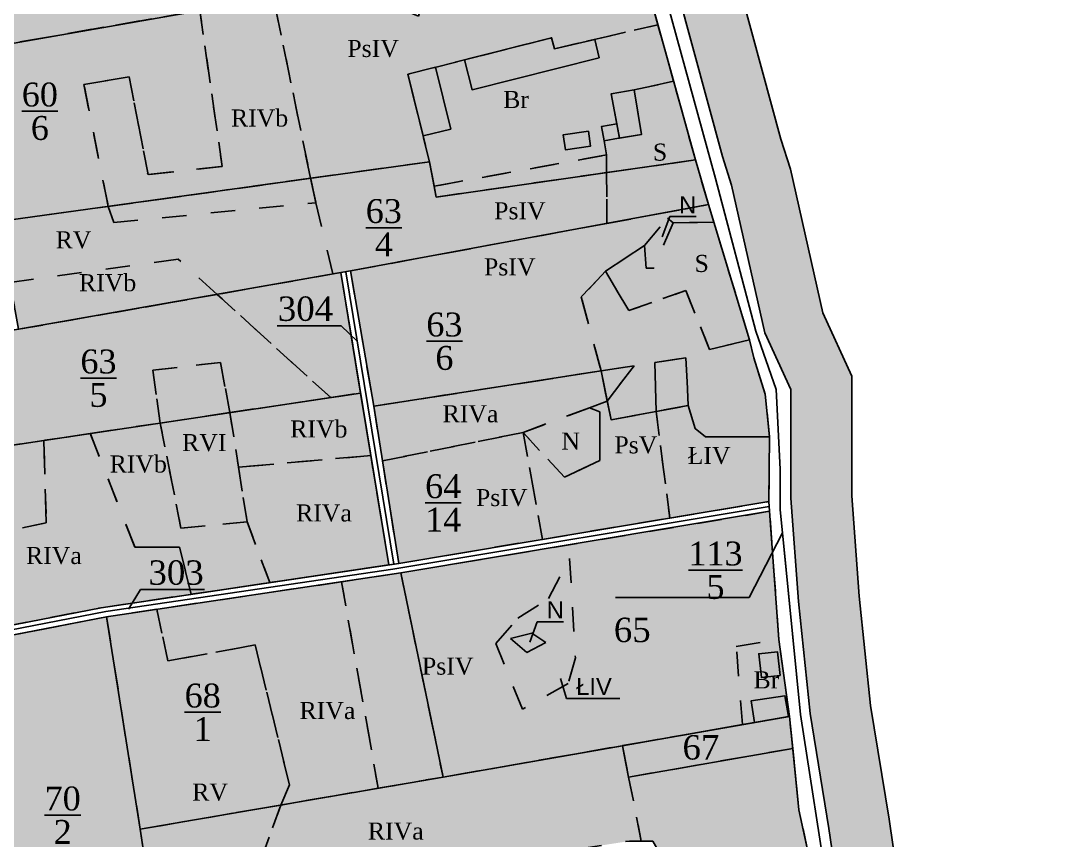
# Model space of a CAD drawing. Header units: millimetres. Extents: x 1380 to 5204, y 977 to 2350.
# Drawn here: x 2666.4 to 3086.9, y 1638.4 to 1974.9 of the extents above; entities that cross this region are included whole.
import ezdxf
from ezdxf import colors
from ezdxf.entities.mleader import LeaderData, LeaderLine
from ezdxf.math import Vec2, Vec3

# ---------------------------------------------------------------- set-up
doc = ezdxf.new("R2010")
doc.units = ezdxf.units.MM
doc.linetypes.add('UZYTEK', pattern=[20, 10, -10])
for name, color, linetype in [('Budynki', 7, 'Continuous'), ('DROGI ODSZKODOWANIA', 7, 'Continuous'), ('dzialki', 18, 'Continuous'), ('Numeracja', 7, 'Continuous'), ('Obreb', 2, 'Continuous'), ('Odszkodowanie', 7, 'Continuous'), ('Pokolorwane użytki', 7, 'Continuous'), ('Uzytki', 250, 'UZYTEK')]:
    doc.layers.add(name, color=color, linetype=linetype)
doc.layers.add('Num użytków', color=7, linetype='Continuous', true_color=0x000000)
doc.styles.add('Całkowite', font='times.ttf', dxfattribs={"height": 10})
doc.styles.get("Standard").update_dxf_attribs({"font": 'arial.ttf'})
doc.styles.add('Uzytki', font='times.ttf', dxfattribs={"height": 7})
doc.styles.add('Ułamki', font='times.ttf', dxfattribs={"height": 14})

# ---------------------------------------------------------------- blocks, each defined once
blk = doc.blocks.new('_None')

msp = doc.modelspace()

# ---------------------------------------------------------------- hatches: boundary and pattern name
at = {"layer": 'Obreb', "ltscale": 0.1, "true_color": 0xf4ee51}
h = msp.add_hatch(color=41, dxfattribs=at)
h.dxf.hatch_style = 1
h.paths.add_polyline_path([(1739.27, 2064.25), (1569.18, 2044.6), (1564.53, 2044.15), (1500.42, 2035.92), (1473.15, 2032.87), (1468.93, 1980), (1462.92, 1894.61), (1456.31, 1773.44), (1452.55, 1718.71), (1450.66, 1680.7), (1442.54, 1619.86), (1424.58, 1499.01), (1404.87, 1303.08), (1390.68, 1109.1), (1379.54, 977.39), (1416.06, 982.26), (1503.01, 993.87), (1504.63, 994.09), (1506.25, 994.3), (1621.93, 1009.75), (1623.42, 1009.95), (1726.06, 1023.65), (1744.84, 1026.16), (1749.27, 1026.75), (2001.11, 1060.37), (2068.99, 1069.43), (2152.68, 1080.6), (2558.18, 1139.98), (2925.58, 1191.89), (2950.42, 1195.27), (3034.81, 1077.94), (3080.44, 1228.22), (3101.82, 1235.05), (3049.2, 1373.09), (3047.94, 1379.97), (3036.54, 1465.16), (3034.11, 1481.41), (3037.35, 1523.54), (3064.08, 1535.14), (3042.44, 1582.63), (3034.82, 1599.34), (3026.23, 1623.42), (3022.72, 1647.12), (3015.17, 1693.82), (3010.46, 1738.63), (3007.5, 1779.8), (3007.5, 1828.93), (2995.54, 1854.86), (2982.24, 1913.84), (2978.33, 1926.18), (2939.25, 2070.19), (2911.03, 2085.83), (2875.11, 2109.04), (2851.35, 2127.45), (2832.79, 2142.28), (2800.7, 2188.75), (2762.52, 2156.94), (2761.01, 2154.88), (2592.26, 2137.52), (2569.19, 2140.22), (2541.29, 2148.28), (2358.61, 2230.49), (2370.36, 2167.83), (2372.08, 2158.65), (2124.8, 2119.92), (1843.77, 2075.91), (1839.89, 2076.73), (1821.8, 2074.33), (1789.76, 2070.08)])
h.paths.add_polyline_path([(1792.84, 2045.27), (1825.09, 2049.55), (1838.91, 2051.38), (1843.08, 2050.5), (2128.67, 2095.22), (2401.4, 2137.94), (2394.93, 2172.44), (2392, 2188.04), (2532.65, 2124.75), (2564.24, 2115.63), (2592.09, 2112.37), (2774.63, 2131.15), (2780.88, 2139.71), (2795.68, 2152.03), (2814.31, 2125.04), (2835.89, 2107.8), (2860.65, 2088.62), (2898.18, 2064.37), (2917.89, 2053.45), (2954.34, 1919.13), (2958.08, 1907.3), (2971.73, 1846.78), (2982.5, 1823.44), (2982.5, 1778.91), (2985.55, 1736.43), (2990.38, 1690.52), (2998.01, 1643.29), (3001.86, 1617.33), (3011.63, 1589.94), (3019.69, 1572.27), (3030.77, 1547.94), (3018.26, 1542.51), (3013.6, 1540.82), (3008.97, 1480.5), (3011.79, 1461.65), (3023.24, 1376.04), (3025.03, 1366.32), (3069.05, 1250.82), (3060.33, 1248.04), (3025.58, 1133.59), (2961.94, 1222.07), (2922.15, 1216.65), (2554.62, 1164.73), (2149.21, 1105.36), (2065.68, 1094.21), (1997.8, 1085.15), (1745.96, 1051.53), (1741.53, 1050.94), (1722.75, 1048.43), (1620.11, 1034.73), (1618.62, 1034.53), (1502.94, 1019.08), (1501.32, 1018.87), (1499.71, 1018.65), (1412.75, 1007.04), (1407.07, 1006.29), (1415.61, 1107.14), (1429.78, 1300.92), (1449.4, 1495.92), (1467.3, 1616.37), (1475.58, 1678.42), (1477.51, 1717.23), (1481.26, 1771.9), (1487.87, 1893.05), (1493.86, 1978.13), (1496.43, 2010.32), (1503.4, 2011.1), (1567.32, 2019.31), (1571.82, 2019.74), (1742.14, 2039.42)], flags=16)
at = {"layer": 'Pokolorwane użytki', "true_color": 0xffff5c}
h = msp.add_hatch(color=51, dxfattribs=at)
h.dxf.hatch_style = 1
h.paths.add_polyline_path([(2770.37, 2032.08), (2760.84, 2030.39), (2759.91, 2036.75), (2637.88, 2017.93), (2646.48, 1962.6), (2739.95, 1979.03), (2738.9, 1991.77), (2767.91, 1997.72), (2776.46, 1999.48)])
at = {"layer": 'Pokolorwane użytki', "true_color": 0x97d88a}
h = msp.add_hatch(color=73, dxfattribs=at)
h.dxf.hatch_style = 1
h.paths.add_polyline_path([(2884.31, 1967.77), (2885.42, 1963.3), (2927.93, 1973.09), (2917.46, 2010.89), (2853.76, 2000.33), (2828.27, 1995.45), (2831.64, 1983.55), (2829.65, 1976.68), (2812.77, 1983.76), (2814.23, 1992.77), (2770.16, 1984.34), (2785.41, 1910.12), (2834.17, 1916.89), (2825.33, 1952.8)])
at = {"layer": 'Pokolorwane użytki', "true_color": 0xffff5c}
h = msp.add_hatch(color=51, dxfattribs=at)
h.dxf.hatch_style = 1
h.paths.add_polyline_path([(2770.16, 1984.34), (2739.95, 1979.03), (2749.17, 1915.03), (2718.72, 1911.62), (2711.03, 1951.7), (2692.41, 1948.62), (2702.39, 1898.59), (2785.41, 1910.12)])
h = msp.add_hatch(color=51, dxfattribs=at)
h.dxf.hatch_style = 1
h.paths.add_polyline_path([(2692.41, 1948.62), (2711.03, 1951.7), (2718.72, 1911.62), (2749.17, 1915.03), (2739.95, 1979.03), (2646.48, 1962.6), (2649.85, 1940.94), (2653.27, 1918.91), (2657.4, 1892.34), (2702.39, 1898.59)])
at = {"layer": 'Pokolorwane użytki', "true_color": 0xbb6244}
h = msp.add_hatch(color=25, dxfattribs=at)
h.dxf.hatch_style = 1
h.paths.add_polyline_path([(2918.14, 1946.36), (2934.35, 1949.92), (2927.93, 1973.09), (2885.42, 1963.3), (2884.31, 1967.77), (2825.33, 1952.8), (2834.17, 1916.89), (2836.09, 1906.89), (2906.88, 1919.75), (2905.82, 1925.49), (2911.7, 1926.57), (2921.18, 1928.15)])
at = {"layer": 'Pokolorwane użytki', "true_color": 0xffa442}
h = msp.add_hatch(color=21, dxfattribs=at)
h.dxf.hatch_style = 1
h.paths.add_polyline_path([(2934.35, 1949.92), (2918.14, 1946.36), (2921.18, 1928.15), (2911.7, 1926.57), (2905.82, 1925.49), (2906.88, 1919.75), (2906.88, 1912.46), (2943.28, 1917.68)])
at = {"layer": 'Pokolorwane użytki', "true_color": 0x97d88a}
h = msp.add_hatch(color=73, dxfattribs=at)
h.dxf.hatch_style = 1
h.paths.add_polyline_path([(2906.88, 1912.46), (2906.88, 1919.75), (2836.09, 1906.89), (2836.94, 1902.43)])
at = {"layer": 'Pokolorwane użytki', "true_color": 0xffa442}
h = msp.add_hatch(color=21, dxfattribs=at)
h.dxf.hatch_style = 1
h.paths.add_polyline_path([(2943.28, 1917.68), (2906.88, 1912.46), (2906.93, 1891.6), (2948.66, 1899.31)])
at = {"layer": 'Pokolorwane użytki', "true_color": 0x97d88a}
h = msp.add_hatch(color=73, dxfattribs=at)
h.dxf.hatch_style = 1
h.paths.add_polyline_path([(2836.94, 1902.43), (2836.09, 1906.89), (2834.17, 1916.89), (2785.41, 1910.12), (2787.57, 1900.12), (2794.58, 1870.88), (2797.84, 1871.45), (2801.79, 1872.15), (2906.93, 1891.6), (2906.88, 1912.46)])
at = {"layer": 'Pokolorwane użytki', "true_color": 0xffff5c}
h = msp.add_hatch(color=51, dxfattribs=at)
h.dxf.hatch_style = 1
h.paths.add_polyline_path([(2785.41, 1910.12), (2702.39, 1898.59), (2704.65, 1891.99), (2787.57, 1900.12)])
h = msp.add_hatch(color=51, dxfattribs=at)
h.dxf.hatch_style = 1
h.paths.add_polyline_path([(2731.12, 1876.96), (2747.04, 1862.5), (2794.58, 1870.88), (2787.57, 1900.12), (2704.65, 1891.99), (2702.39, 1898.59), (2657.4, 1892.34), (2662.07, 1867.34)])
at = {"layer": 'Pokolorwane użytki', "true_color": 0x97d88a}
h = msp.add_hatch(color=73, dxfattribs=at)
h.dxf.hatch_style = 1
h.paths.add_polyline_path([(2896.48, 1861.44), (2906.37, 1871.96), (2922.39, 1882.55), (2931.9, 1893.83), (2934.1, 1891.84), (2950.86, 1892.09), (2948.66, 1899.31), (2906.93, 1891.6), (2801.79, 1872.15), (2811.32, 1816.61), (2904.59, 1831.09)])
at = {"layer": 'Pokolorwane użytki', "true_color": 0xff3333}
h = msp.add_hatch(color=20, dxfattribs=at)
h.dxf.hatch_style = 1
h.paths.add_polyline_path([(2922.39, 1882.55), (2923.07, 1873.28), (2926.17, 1873.28), (2934.1, 1891.84), (2931.9, 1893.83)])
at = {"layer": 'Pokolorwane użytki', "true_color": 0xffa442}
h = msp.add_hatch(color=21, dxfattribs=at)
h.dxf.hatch_style = 1
h.paths.add_polyline_path([(2950.86, 1892.09), (2934.1, 1891.84), (2926.17, 1873.28), (2923.07, 1873.28), (2922.39, 1882.55), (2906.37, 1871.96), (2915.94, 1855.86), (2939.37, 1864.04), (2949.06, 1839.89), (2965.51, 1843.89)])
at = {"layer": 'Pokolorwane użytki', "true_color": 0xffff5c}
h = msp.add_hatch(color=51, dxfattribs=at)
h.dxf.hatch_style = 1
h.paths.add_polyline_path([(2747.04, 1862.5), (2731.12, 1876.96), (2662.07, 1867.34), (2665.66, 1848.17)])
h = msp.add_hatch(color=51, dxfattribs=at)
h.dxf.hatch_style = 1
h.paths.add_polyline_path([(2797.84, 1871.45), (2794.58, 1870.88), (2747.04, 1862.5), (2793.67, 1820.16), (2805.93, 1822)])
at = {"layer": 'Pokolorwane użytki', "true_color": 0x97d88a}
h = msp.add_hatch(color=73, dxfattribs=at)
h.dxf.hatch_style = 1
h.paths.add_polyline_path([(2939.37, 1864.04), (2915.94, 1855.86), (2906.37, 1871.96), (2896.48, 1861.44), (2904.59, 1831.09), (2918.1, 1833.19), (2907.12, 1818.64), (2908.67, 1811.05), (2927.16, 1814.44), (2926.67, 1834.52), (2939.39, 1836.5), (2940.33, 1816.85), (2943.15, 1807.45), (2947.38, 1804.01), (2973.69, 1804.01), (2971.95, 1821.6), (2967.24, 1836.44), (2965.51, 1843.89), (2949.06, 1839.89)])
at = {"layer": 'Pokolorwane użytki', "true_color": 0xffff5c}
h = msp.add_hatch(color=51, dxfattribs=at)
h.dxf.hatch_style = 1
h.paths.add_polyline_path([(2720.75, 1831.35), (2748.42, 1834.58), (2752.32, 1813.98), (2793.67, 1820.16), (2747.04, 1862.5), (2665.66, 1848.17), (2601.46, 1837.98), (2590.63, 1836.26), (2597.31, 1790.77), (2676, 1802.55), (2695.02, 1805.4), (2723.73, 1809.7)])
h = msp.add_hatch(color=51, dxfattribs=at)
h.dxf.hatch_style = 1
h.paths.add_polyline_path([(2748.42, 1834.58), (2720.75, 1831.35), (2723.73, 1809.7), (2752.32, 1813.98)])
at = {"layer": 'Pokolorwane użytki', "true_color": 0x3bd23d}
h = msp.add_hatch(color=93, dxfattribs=at)
h.dxf.hatch_style = 1
h.paths.add_polyline_path([(2939.39, 1836.5), (2926.67, 1834.52), (2927.16, 1814.44), (2940.33, 1816.85)])
at = {"layer": 'Pokolorwane użytki', "true_color": 0xffff5c}
h = msp.add_hatch(color=51, dxfattribs=at)
h.dxf.hatch_style = 1
h.paths.add_polyline_path([(2899.84, 1815.94), (2907.12, 1818.64), (2904.59, 1831.09), (2811.32, 1816.61), (2814.9, 1794.16), (2872.59, 1805.84)])
h = msp.add_hatch(color=51, dxfattribs=at)
h.dxf.hatch_style = 1
h.paths.add_polyline_path([(2918.1, 1833.19), (2904.59, 1831.09), (2907.12, 1818.64)])
h = msp.add_hatch(color=51, dxfattribs=at)
h.dxf.hatch_style = 1
h.paths.add_polyline_path([(2918.1, 1833.19), (2904.59, 1831.09), (2907.12, 1818.64)])
h = msp.add_hatch(color=51, dxfattribs=at)
h.dxf.hatch_style = 1
h.paths.add_polyline_path([(2752.32, 1813.98), (2755.84, 1791.59), (2810.13, 1796.35), (2805.93, 1822), (2793.67, 1820.16)])
at = {"layer": 'Pokolorwane użytki', "true_color": 0x97d88a}
h = msp.add_hatch(color=73, dxfattribs=at)
h.dxf.hatch_style = 1
h.paths.add_polyline_path([(2927.16, 1814.44), (2908.67, 1811.05), (2907.12, 1818.64), (2899.84, 1815.94), (2904.06, 1814.26), (2904.06, 1794.33), (2889.52, 1787.52), (2872.59, 1805.84), (2880.59, 1761.96), (2932.8, 1770.69)])
at = {"layer": 'Pokolorwane użytki', "true_color": 0x3bd23d}
h = msp.add_hatch(color=93, dxfattribs=at)
h.dxf.hatch_style = 1
h.paths.add_polyline_path([(2973.69, 1804.01), (2947.38, 1804.01), (2943.15, 1807.45), (2940.33, 1816.85), (2927.16, 1814.44), (2932.8, 1770.69), (2973.41, 1777.47)])
at = {"layer": 'Pokolorwane użytki', "true_color": 0xffff5c}
h = msp.add_hatch(color=51, dxfattribs=at)
h.dxf.hatch_style = 1
h.paths.add_polyline_path([(2752.32, 1813.98), (2723.73, 1809.7), (2732.21, 1766.62), (2759.35, 1769.2), (2755.84, 1791.59)])
at = {"layer": 'Pokolorwane użytki', "true_color": 0xff3333}
h = msp.add_hatch(color=20, dxfattribs=at)
h.dxf.hatch_style = 1
h.paths.add_polyline_path([(2889.52, 1787.52), (2904.06, 1794.33), (2904.06, 1814.26), (2899.84, 1815.94), (2872.59, 1805.84)])
at = {"layer": 'Pokolorwane użytki', "true_color": 0xffff5c}
h = msp.add_hatch(color=51, dxfattribs=at)
h.dxf.hatch_style = 1
h.paths.add_polyline_path([(2723.73, 1809.7), (2695.02, 1805.4), (2713.33, 1758.71), (2731.69, 1758.71), (2736.4, 1739.41), (2768.66, 1744.21), (2759.35, 1769.2), (2732.21, 1766.62)])
h = msp.add_hatch(color=51, dxfattribs=at)
h.dxf.hatch_style = 1
h.paths.add_polyline_path([(2676.99, 1768.79), (2633.24, 1759.17), (2639.52, 1722.26), (2699.49, 1733.91), (2736.4, 1739.41), (2731.69, 1758.71), (2713.33, 1758.71), (2695.02, 1805.4), (2676, 1802.55)])
at = {"layer": 'Pokolorwane użytki', "true_color": 0x97d88a}
h = msp.add_hatch(color=73, dxfattribs=at)
h.dxf.hatch_style = 1
h.paths.add_polyline_path([(2872.59, 1805.84), (2814.9, 1794.16), (2821.6, 1752.1), (2880.59, 1761.96)])
at = {"layer": 'Pokolorwane użytki', "true_color": 0xffff5c}
h = msp.add_hatch(color=51, dxfattribs=at)
h.dxf.hatch_style = 1
h.paths.add_polyline_path([(2633.24, 1759.17), (2676.99, 1768.79), (2676, 1802.55), (2597.31, 1790.77), (2578.95, 1788.05), (2572.23, 1787.05), (2580.61, 1737.99), (2584.83, 1711.62), (2639.52, 1722.26)])
h = msp.add_hatch(color=51, dxfattribs=at)
h.dxf.hatch_style = 1
h.paths.add_polyline_path([(2817.47, 1751.49), (2810.13, 1796.35), (2755.84, 1791.59), (2759.35, 1769.2), (2768.66, 1744.21)])
at = {"layer": 'Pokolorwane użytki', "true_color": 0x97d88a}
h = msp.add_hatch(color=73, dxfattribs=at)
h.dxf.hatch_style = 1
h.paths.add_polyline_path([(2973.7, 1773.47), (2822.42, 1748.18), (2839.77, 1664.41), (2913.36, 1677.3), (2962.65, 1685.94), (2960.04, 1718.05), (2977.53, 1720.81)])
h.paths.add_polyline_path([(2894.07, 1713.34), (2891.07, 1702.77), (2872.34, 1692.25), (2861.42, 1719.2), (2870.5, 1729.59), (2883.07, 1737.7), (2891.7, 1754.14)], flags=16)
h.paths.add_polyline_path([(2881.88, 1719.67), (2874.15, 1715.6), (2867.43, 1721.29), (2876.18, 1723.53)], flags=0)
at = {"layer": 'Pokolorwane użytki', "true_color": 0x3bd23d}
h = msp.add_hatch(color=93, dxfattribs=at)
h.dxf.hatch_style = 1
h.paths.add_polyline_path([(2894.07, 1713.34), (2891.7, 1754.14), (2883.07, 1737.7), (2870.5, 1729.59), (2861.42, 1719.2), (2872.34, 1692.25), (2891.07, 1702.77)])
h.paths.add_polyline_path([(2881.88, 1719.67), (2874.15, 1715.6), (2867.43, 1721.29), (2876.18, 1723.53)], flags=16)
at = {"layer": 'Pokolorwane użytki', "true_color": 0x97d88a}
h = msp.add_hatch(color=73, dxfattribs=at)
h.dxf.hatch_style = 1
h.paths.add_polyline_path([(2822.42, 1748.18), (2798.09, 1744.56), (2813.16, 1659.83), (2839.77, 1664.41)])
at = {"layer": 'Pokolorwane użytki', "true_color": 0xffff5c}
h = msp.add_hatch(color=51, dxfattribs=at)
h.dxf.hatch_style = 1
h.paths.add_polyline_path([(2798.09, 1744.56), (2722.3, 1733.27), (2726.91, 1712.13), (2762.67, 1718.62), (2776.76, 1661.26), (2773.18, 1652.95), (2813.16, 1659.83)])
h = msp.add_hatch(color=51, dxfattribs=at)
h.dxf.hatch_style = 1
h.paths.add_polyline_path([(2762.67, 1718.62), (2726.91, 1712.13), (2722.3, 1733.27), (2701.71, 1730.2), (2715.56, 1643.04), (2773.18, 1652.95), (2776.76, 1661.26)])
h = msp.add_hatch(color=51, dxfattribs=at)
h.dxf.hatch_style = 1
h.paths.add_polyline_path([(2701.71, 1730.2), (2639.29, 1718.1), (2657.56, 1600.39), (2691.27, 1604.33), (2697.74, 1571.01), (2725.73, 1575.55), (2715.56, 1643.04)])
at = {"layer": 'Pokolorwane użytki', "true_color": 0xff3333}
h = msp.add_hatch(color=20, dxfattribs=at)
h.dxf.hatch_style = 1
h.paths.add_polyline_path([(2874.15, 1715.6), (2881.88, 1719.67), (2876.18, 1723.53), (2867.43, 1721.29)])
at = {"layer": 'Pokolorwane użytki', "true_color": 0xbb6244}
h = msp.add_hatch(color=25, dxfattribs=at)
h.dxf.hatch_style = 1
h.paths.add_polyline_path([(2977.53, 1720.81), (2960.04, 1718.05), (2962.65, 1685.94), (2981.9, 1689.31)])
at = {"layer": 'Pokolorwane użytki', "true_color": 0x97d88a}
h = msp.add_hatch(color=73, dxfattribs=at)
h.dxf.hatch_style = 1
h.paths.add_polyline_path([(2983.22, 1676.2), (2981.9, 1689.31), (2962.65, 1685.94), (2913.36, 1677.3), (2915.9, 1664.42)])
at = {"layer": 'Pokolorwane użytki', "true_color": 0xffff5c}
h = msp.add_hatch(color=51, dxfattribs=at)
h.dxf.hatch_style = 1
h.paths.add_polyline_path([(2915.9, 1664.42), (2913.36, 1677.3), (2839.77, 1664.41), (2773.18, 1652.95), (2758.14, 1611.53), (2721.34, 1604.68), (2728.32, 1558.34), (2773.71, 1567.83), (2773.14, 1571.31), (2810.65, 1595.95), (2804.67, 1622.16), (2815.7, 1619.1), (2894.82, 1630.4), (2894.82, 1634.82), (2916.29, 1638.18), (2921.07, 1638.18)])
at = {"layer": 'Pokolorwane użytki', "true_color": 0x97d88a}
h = msp.add_hatch(color=73, dxfattribs=at)
h.dxf.hatch_style = 1
h.paths.add_polyline_path([(2985.77, 1650.96), (2983.22, 1676.2), (2915.9, 1664.42), (2921.07, 1638.18), (2925.86, 1638.18), (2938.83, 1615.03), (2959.24, 1610.57), (2958.67, 1606.45), (2993.75, 1613.78)])
at = {"layer": 'Pokolorwane użytki', "true_color": 0xffff5c}
h = msp.add_hatch(color=51, dxfattribs=at)
h.dxf.hatch_style = 1
h.paths.add_polyline_path([(2715.56, 1643.04), (2721.34, 1604.68), (2758.14, 1611.53), (2773.18, 1652.95)])

# ---------------------------------------------------------------- linework, layer by layer
at = {"layer": 'Budynki'}
for points in [[(2848.56, 1958.7), (2851.66, 1946.47), (2903.77, 1959.61), (2902, 1967.12), (2885.42, 1963.3), (2884.31, 1967.77), (2848.56, 1958.7)], [(2851.66, 1946.47), (2848.56, 1958.7), (2884.31, 1967.77), (2885.42, 1963.3), (2902, 1967.12), (2903.77, 1959.61)], [(2831.54, 1927.56), (2825.33, 1952.8), (2836.66, 1955.68), (2842.93, 1930.35)], [(2905.82, 1925.49), (2904.74, 1931.36), (2911.02, 1932.51), (2908.76, 1944.79), (2918.14, 1946.36), (2921.18, 1928.15), (2911.7, 1926.57)], [(2918.14, 1946.36), (2908.76, 1944.79), (2912.1, 1926.63), (2921.18, 1928.15)], [(2911.02, 1932.51), (2904.74, 1931.36), (2905.82, 1925.49), (2911.7, 1926.57), (2912.1, 1926.63)], [(2899.38, 1929.44), (2889.07, 1928), (2889.95, 1921.86), (2900.26, 1923.33)], [(2889.95, 1921.86), (2889.07, 1928), (2899.38, 1929.44), (2900.26, 1923.33)], [(2970.35, 1705.26), (2969.26, 1715.01), (2976.94, 1715.84), (2978.03, 1706.12)], [(2967.55, 1686.79), (2966.17, 1695.74), (2979.93, 1697.77), (2981.43, 1689.23)]]:
    msp.add_lwpolyline(points, close=True, dxfattribs=at)
for points in [[(2825.33, 1952.8), (2836.66, 1955.68), (2842.93, 1930.35), (2831.54, 1927.56), (2825.33, 1952.8)], [(2969.26, 1715.01), (2970.35, 1705.26), (2978.03, 1706.12), (2976.94, 1715.84), (2969.26, 1715.01)], [(2967.55, 1686.79), (2981.43, 1689.23), (2979.93, 1697.77), (2966.17, 1695.74), (2967.55, 1686.79)]]:
    msp.add_lwpolyline(points, dxfattribs=at)
at = {"layer": 'DROGI ODSZKODOWANIA', "color": 1, "ltscale": 0.1}
msp.add_lwpolyline([(2788.29, 2145.88), (2803.25, 2127.92), (2847.86, 2089.4), (2909.56, 2050.77), (2914.15, 2046.17), (2951.49, 1910.01), (2968.08, 1847.35), (2976.4, 1823.44), (2978.03, 1790.74), (2978.03, 1776.27), (2978.03, 1774.19), (2986.37, 1690.09), (2997.98, 1615.19), (3006.86, 1591.14), (3021.5, 1551.48), (3024.26, 1545.12)], dxfattribs=at)
at = {"layer": 'DROGI ODSZKODOWANIA', "color": 3, "ltscale": 0.1}
msp.add_lwpolyline([(2819.54, 1751.79), (2799.82, 1871.8)], dxfattribs=at)
at = {"layer": 'dzialki'}
for points in [[(2646.48, 1962.6), (2637.88, 2017.93), (2759.91, 2036.75), (2760.84, 2030.39), (2837.19, 2043.95), (2889.83, 2054.81), (2906.46, 2045.18), (2912.26, 2029.88), (2850.72, 2018.18), (2853.76, 2000.33), (2770.16, 1984.34), (2646.48, 1962.6)], [(2657.4, 1892.34), (2646.48, 1962.6), (2770.16, 1984.34), (2853.76, 2000.33), (2917.46, 2010.89), (2943.28, 1917.68), (2836.94, 1902.43), (2834.17, 1916.89), (2657.4, 1892.34)], [(2801.79, 1872.15), (2665.66, 1848.17), (2657.4, 1892.34), (2834.17, 1916.89), (2836.94, 1902.43), (2943.28, 1917.68), (2948.66, 1899.31), (2801.79, 1872.15)], [(2811.32, 1816.61), (2801.79, 1872.15), (2948.66, 1899.31), (2965.51, 1843.89), (2967.24, 1836.44), (2971.95, 1821.6), (2973.69, 1804.01), (2947.38, 1804.01), (2943.15, 1807.45), (2940.33, 1816.85), (2908.67, 1811.05), (2904.59, 1831.09), (2811.32, 1816.61)], [(2590.63, 1836.26), (2597.31, 1790.77), (2805.93, 1822), (2797.84, 1871.45), (2665.66, 1848.17), (2590.63, 1836.26)], [(2821.6, 1752.1), (2811.32, 1816.61), (2904.59, 1831.09), (2908.67, 1811.05), (2940.33, 1816.85), (2943.15, 1807.45), (2947.38, 1804.01), (2973.69, 1804.01), (2973.41, 1777.47), (2821.6, 1752.1)], [(2572.23, 1787.05), (2597.31, 1790.77), (2805.93, 1822), (2817.47, 1751.49), (2699.49, 1733.91), (2584.83, 1711.62), (2580.61, 1737.99), (2572.23, 1787.05)], [(2973.7, 1773.47), (2973.41, 1777.47), (2821.6, 1752.1), (2699.49, 1733.91), (2584.83, 1711.62), (2580.61, 1737.99), (2575.66, 1737.41), (2597.54, 1592.82), (2602.78, 1593.56), (2585.46, 1707.67), (2701.71, 1730.2), (2822.42, 1748.18), (2973.7, 1773.47), (2973.41, 1777.47)], [(2639.29, 1718.1), (2701.71, 1730.2), (2822.42, 1748.18), (2973.7, 1773.47), (2973.41, 1777.47), (2821.6, 1752.1), (2699.49, 1733.91), (2584.83, 1711.62), (2585.46, 1707.67)], [(2822.42, 1748.18), (2839.77, 1664.41), (2981.9, 1689.31), (2977.53, 1720.81), (2973.7, 1773.47), (2822.42, 1748.18)], [(2822.42, 1748.18), (2701.71, 1730.2), (2715.56, 1643.04), (2839.77, 1664.41), (2822.42, 1748.18)], [(2701.71, 1730.2), (2639.29, 1718.1), (2671.15, 1512.85), (2725.45, 1521.06), (2734.39, 1519.72), (2728.32, 1558.34), (2715.56, 1643.04), (2701.71, 1730.2)], [(2983.22, 1676.2), (2981.9, 1689.31), (2962.65, 1685.94), (2913.36, 1677.3), (2915.9, 1664.42)], [(2985.77, 1650.96), (2983.22, 1676.2), (2915.9, 1664.42), (2913.36, 1677.3), (2839.77, 1664.41), (2715.56, 1643.04), (2728.32, 1558.34), (2993.75, 1613.78)]]:
    msp.add_lwpolyline(points, close=True, dxfattribs=at)
for points in [[(2917.89, 2053.45), (2954.34, 1919.13), (2958.08, 1907.3), (2971.73, 1846.78), (2982.5, 1823.44), (2982.5, 1778.91), (2985.55, 1736.43), (2990.38, 1690.52), (2998.01, 1643.29), (3001.86, 1617.33)], [(2993.75, 1613.78), (2985.77, 1650.96), (2981.9, 1689.31), (2977.53, 1720.81), (2973.7, 1773.47), (2973.41, 1777.47), (2973.69, 1804.01), (2971.95, 1821.6), (2967.24, 1836.44), (2965.51, 1843.89), (2948.66, 1899.31), (2943.28, 1917.68), (2917.46, 2010.89)], [(2821.6, 1752.1), (2811.32, 1816.61), (2801.79, 1872.15), (2797.84, 1871.45), (2817.47, 1751.49), (2821.6, 1752.1)]]:
    msp.add_lwpolyline(points, dxfattribs=at)
at = {"layer": 'Num użytków'}
msp.add_lwpolyline([(2787.57, 1900.12), (2785.41, 1910.12)], dxfattribs=at)
at = {"layer": 'Obreb'}
for points in [[(2592.26, 2137.52), (2761.01, 2154.88), (2762.52, 2156.94), (2800.7, 2188.75), (2832.79, 2142.28), (2851.35, 2127.45), (2875.11, 2109.04), (2911.03, 2085.83), (2939.25, 2070.19), (2978.33, 1926.18), (2982.24, 1913.84), (2995.54, 1854.86), (3007.5, 1828.93), (3007.5, 1779.8), (3010.46, 1738.63), (3015.17, 1693.82), (3022.72, 1647.12), (3026.23, 1623.42)], [(2592.09, 2112.37), (2774.63, 2131.15), (2780.88, 2139.71), (2795.68, 2152.03), (2814.31, 2125.04), (2835.89, 2107.8), (2860.65, 2088.62), (2898.18, 2064.37), (2917.89, 2053.45), (2954.34, 1919.13), (2958.08, 1907.3), (2971.73, 1846.78), (2982.5, 1823.44), (2982.5, 1778.91), (2985.55, 1736.43), (2990.38, 1690.52), (2998.01, 1643.29), (3001.86, 1617.33)]]:
    msp.add_lwpolyline(points, dxfattribs=at)
at = {"layer": 'Odszkodowanie', "color": 1, "ltscale": 0.1}
msp.add_lwpolyline([(2978.03, 1790.74), (2978.03, 1774.19), (2979, 1764.71), (2986.37, 1690.09), (2997.98, 1615.19), (3006.86, 1591.14)], dxfattribs=at)
at = {"layer": 'Odszkodowanie', "color": 3, "ltscale": 0.1}
msp.add_lwpolyline([(2973.56, 1775.47), (2819.13, 1749.73), (2701.47, 1732.39), (2611.96, 1715.04), (2585.15, 1709.65)], dxfattribs=at)
at = {"layer": 'Uzytki'}
for p, q in [((2722.3, 1733.27), (2726.91, 1712.13)), ((2726.91, 1712.13), (2762.67, 1718.62)), ((2776.76, 1661.26), (2773.18, 1652.95))]:
    msp.add_line(p, q, dxfattribs=at)
for points in [[(2770.37, 2032.08), (2760.84, 2030.39), (2759.91, 2036.75), (2637.88, 2017.93), (2646.48, 1962.6), (2739.95, 1979.03), (2738.9, 1991.77), (2776.46, 1999.48)], [(2884.31, 1967.77), (2885.42, 1963.3), (2927.93, 1973.09), (2917.46, 2010.89), (2853.76, 2000.33), (2828.27, 1995.45), (2831.64, 1983.55), (2829.65, 1976.68), (2812.77, 1983.76), (2814.23, 1992.77), (2770.16, 1984.34), (2785.41, 1910.12), (2834.17, 1916.89), (2825.33, 1952.8)], [(2770.16, 1984.34), (2739.95, 1979.03), (2749.17, 1915.03), (2718.72, 1911.62), (2711.03, 1951.7), (2692.41, 1948.62), (2702.39, 1898.59), (2785.41, 1910.12)], [(2739.95, 1979.03), (2646.48, 1962.6), (2649.85, 1940.94), (2653.27, 1918.91), (2657.4, 1892.34), (2702.39, 1898.59), (2692.41, 1948.62), (2711.03, 1951.7), (2718.72, 1911.62), (2749.17, 1915.03)], [(2927.93, 1973.09), (2885.42, 1963.3), (2884.31, 1967.77), (2825.33, 1952.8), (2834.17, 1916.89), (2836.09, 1906.89), (2906.88, 1919.75), (2905.82, 1925.49), (2911.7, 1926.57), (2921.18, 1928.15), (2918.14, 1946.36), (2934.35, 1949.92)], [(2934.35, 1949.92), (2918.14, 1946.36), (2921.18, 1928.15), (2911.7, 1926.57), (2905.82, 1925.49), (2906.88, 1919.75), (2906.88, 1912.46), (2943.28, 1917.68)], [(2906.88, 1912.46), (2906.88, 1919.75), (2836.09, 1906.89), (2836.94, 1902.43)], [(2943.28, 1917.68), (2906.88, 1912.46), (2906.93, 1891.6), (2948.66, 1899.31)], [(2906.88, 1912.46), (2836.94, 1902.43), (2836.09, 1906.89), (2834.17, 1916.89), (2785.41, 1910.12), (2787.57, 1900.12), (2794.58, 1870.88), (2797.84, 1871.45), (2801.79, 1872.15), (2906.93, 1891.6)], [(2785.41, 1910.12), (2702.39, 1898.59), (2704.65, 1891.99), (2787.57, 1900.12)], [(2896.48, 1861.44), (2906.37, 1871.96), (2922.39, 1882.55), (2931.9, 1893.83), (2934.1, 1891.84), (2950.86, 1892.09), (2948.66, 1899.31), (2906.93, 1891.6), (2801.79, 1872.15), (2811.32, 1816.61), (2904.59, 1831.09)], [(2934.1, 1891.84), (2926.17, 1873.28), (2923.07, 1873.28), (2922.39, 1882.55), (2931.9, 1893.83), (2934.1, 1891.84)], [(2950.86, 1892.09), (2934.1, 1891.84), (2926.17, 1873.28), (2923.07, 1873.28), (2922.39, 1882.55), (2906.37, 1871.96), (2915.94, 1855.86), (2939.37, 1864.04), (2949.06, 1839.89), (2965.51, 1843.89)], [(2731.12, 1876.96), (2662.07, 1867.34), (2665.66, 1848.17), (2747.04, 1862.5)], [(2731.12, 1876.96), (2662.07, 1867.34), (2665.66, 1848.17), (2747.04, 1862.5)], [(2797.84, 1871.45), (2747.04, 1862.5), (2793.67, 1820.16), (2805.93, 1822)], [(2939.37, 1864.04), (2915.94, 1855.86), (2906.37, 1871.96), (2896.48, 1861.44), (2904.59, 1831.09), (2918.1, 1833.19), (2907.12, 1818.64), (2908.67, 1811.05), (2927.16, 1814.44), (2926.67, 1834.52), (2939.39, 1836.5), (2940.33, 1816.85), (2943.15, 1807.45), (2947.38, 1804.01), (2973.69, 1804.01), (2971.95, 1821.6), (2967.24, 1836.44), (2965.51, 1843.89), (2949.06, 1839.89)], [(2720.75, 1831.35), (2748.42, 1834.58), (2752.32, 1813.98), (2793.67, 1820.16), (2747.04, 1862.5), (2665.66, 1848.17), (2601.46, 1837.98), (2590.63, 1836.26), (2597.31, 1790.77), (2723.73, 1809.7)], [(2748.42, 1834.58), (2720.75, 1831.35), (2723.73, 1809.7), (2752.32, 1813.98)], [(2939.39, 1836.5), (2926.67, 1834.52), (2927.16, 1814.44), (2940.33, 1816.85)], [(2904.59, 1831.09), (2811.32, 1816.61), (2814.9, 1794.16), (2872.59, 1805.84), (2899.84, 1815.94), (2907.12, 1818.64)], [(2918.1, 1833.19), (2904.59, 1831.09), (2907.12, 1818.64)], [(2805.93, 1822), (2793.67, 1820.16), (2752.32, 1813.98), (2755.84, 1791.59), (2810.13, 1796.35)], [(2927.16, 1814.44), (2908.67, 1811.05), (2907.12, 1818.64), (2899.84, 1815.94), (2904.06, 1814.26), (2904.06, 1794.33), (2889.52, 1787.52), (2872.59, 1805.84), (2880.59, 1761.96), (2932.8, 1770.69)], [(2973.69, 1804.01), (2947.38, 1804.01), (2943.15, 1807.45), (2940.33, 1816.85), (2927.16, 1814.44), (2932.8, 1770.69), (2973.41, 1777.47)], [(2752.32, 1813.98), (2723.73, 1809.7), (2732.21, 1766.62), (2759.35, 1769.2)], [(2904.06, 1814.26), (2899.84, 1815.94), (2872.59, 1805.84), (2889.52, 1787.52), (2904.06, 1794.33)], [(2723.73, 1809.7), (2695.02, 1805.4), (2713.33, 1758.71), (2731.69, 1758.71), (2736.4, 1739.41), (2768.66, 1744.21), (2759.35, 1769.2), (2732.21, 1766.62)], [(2695.02, 1805.4), (2676, 1802.55), (2676.99, 1768.79), (2633.24, 1759.17), (2639.52, 1722.26), (2699.49, 1733.91), (2736.4, 1739.41), (2731.69, 1758.71), (2713.33, 1758.71)], [(2872.59, 1805.84), (2814.9, 1794.16), (2821.6, 1752.1), (2880.59, 1761.96)], [(2676.99, 1768.79), (2676, 1802.55), (2597.31, 1790.77), (2578.95, 1788.05), (2572.23, 1787.05), (2580.61, 1737.99), (2584.83, 1711.62), (2639.52, 1722.26), (2633.24, 1759.17)], [(2810.13, 1796.35), (2755.84, 1791.59), (2759.35, 1769.2), (2768.66, 1744.21), (2817.47, 1751.49)], [(2973.7, 1773.47), (2822.42, 1748.18), (2839.77, 1664.41), (2962.65, 1685.94), (2960.04, 1718.05), (2977.53, 1720.81)], [(2891.7, 1754.14), (2894.07, 1713.34), (2891.07, 1702.77), (2872.34, 1692.25), (2861.42, 1719.2), (2870.5, 1729.59), (2883.07, 1737.7), (2891.7, 1754.14)], [(2870.5, 1729.59), (2883.07, 1737.7), (2891.7, 1754.14), (2894.07, 1713.34), (2891.07, 1702.77), (2872.34, 1692.25), (2861.42, 1719.2)], [(2822.42, 1748.18), (2798.09, 1744.56), (2813.16, 1659.83), (2839.77, 1664.41)], [(2798.09, 1744.56), (2722.3, 1733.27), (2726.91, 1712.13), (2762.67, 1718.62), (2776.76, 1661.26), (2773.18, 1652.95), (2813.16, 1659.83)], [(2762.67, 1718.62), (2726.91, 1712.13), (2722.3, 1733.27), (2701.71, 1730.2), (2715.56, 1643.04), (2773.18, 1652.95), (2776.76, 1661.26)], [(2701.71, 1730.2), (2639.29, 1718.1), (2657.56, 1600.39), (2691.27, 1604.33), (2697.74, 1571.01), (2725.73, 1575.55), (2715.56, 1643.04)], [(2867.43, 1721.29), (2876.18, 1723.53), (2881.88, 1719.67), (2874.15, 1715.6), (2867.43, 1721.29)], [(2962.65, 1685.94), (2960.04, 1718.05), (2977.53, 1720.81), (2981.9, 1689.31), (2962.65, 1685.94)], [(2981.9, 1689.31), (2962.65, 1685.94), (2913.36, 1677.3), (2915.9, 1664.42), (2983.22, 1676.2)], [(2894.82, 1630.4), (2894.82, 1634.82), (2916.29, 1638.18), (2921.07, 1638.18), (2915.9, 1664.42), (2913.36, 1677.3), (2839.77, 1664.41), (2813.16, 1659.83), (2773.18, 1652.95), (2758.14, 1611.53), (2721.34, 1604.68), (2725.73, 1575.55), (2728.32, 1558.34), (2773.71, 1567.83), (2773.14, 1571.31), (2810.65, 1595.95), (2804.67, 1622.16), (2815.7, 1619.1)], [(2983.22, 1676.2), (2915.9, 1664.42), (2921.07, 1638.18), (2925.86, 1638.18), (2938.83, 1615.03), (2959.24, 1610.57), (2958.67, 1606.45), (2993.75, 1613.78), (2985.77, 1650.96)], [(2773.18, 1652.95), (2715.56, 1643.04), (2721.34, 1604.68), (2758.14, 1611.53)]]:
    msp.add_lwpolyline(points, close=True, dxfattribs=at)
for points in [[(2906.88, 1912.46), (2906.93, 1891.6)], [(2702.39, 1898.59), (2704.65, 1891.99)]]:
    msp.add_lwpolyline(points, dxfattribs=at)

# ---------------------------------------------------------------- texts
at = {"layer": 'Num użytków', "char_height": 7, "attachment_point": 1, "style": 'Uzytki'}
for s, insert, width in [('PsIV\\P', (2800.49, 1966.91), 21.3982), ('Br', (2864.43, 1945.97), 21.3982), ('RIVb', (2752.74, 1938.37), 43.799), ('S', (2925.84, 1924.37), 21.3982), ('PsIV\\P', (2860.71, 1900.3), 21.3982), ('RV', (2680.82, 1888.37), 32.8676), ('PsIV\\P', (2856.54, 1877.29), 21.3982), ('S', (2942.93, 1878.69), 21.3982), ('RIVb', (2690.4, 1870.79), 43.799), ('RIVa', (2839.57, 1817.01), 23.4453), ('RIVb', (2777.06, 1810.77), 23.4453), ('RVI', (2732.71, 1805.17), 16.3456), ('N\\P', (2888.3, 1805.8), 7.6839), ('PsV', (2910.05, 1804.25), 21.3982), ('ŁIV', (2940.09, 1799.88), 16.8593), ('RIVb', (2702.97, 1796.4), 23.4453), ('PsIV\\P', (2853.25, 1782.63), 21.3982), ('RIVa', (2779.46, 1776.31), 23.4453), ('RIVa', (2668.66, 1758.84), 28.2734), ('PsIV\\P', (2831.09, 1713.45), 21.3982), ('Br', (2967.14, 1707.82), 21.3982), ('RIVa', (2780.89, 1695.23), 22.391), ('RV', (2736.87, 1661.75), 16.0088), ('RIVa', (2808.91, 1645.76), 22.391)]:
    msp.add_mtext(s, dxfattribs=dict(at, insert=insert, width=width))
at = {"layer": 'Numeracja', "attachment_point": 1}
for s, insert, char_height, width, style in [('\\A1;{\\H0.7x;\\S60/6;}', (2666.96, 1949.4), 14, 22.474, 'Ułamki'), ('\\A1;{\\H0.7x;\\S63/4;}', (2808.06, 1901.59), 14, 13.0769, 'Ułamki'), ('\\A1;{\\H0.7x;\\S63/6;}', (2832.91, 1855.04), 14, 29.6014, 'Ułamki'), ('\\A1;{\\H0.7x;\\S63/5;}', (2691, 1839.87), 14, 10.3605, 'Ułamki'), ('\\A1;{\\H0.7x;\\S64/14;}', (2832.42, 1788.69), 14, 21.176, 'Ułamki'), ('65', (2909.83, 1729.82), 10, 42.2284, 'Całkowite'), ('\\A1;{\\H0.7x;\\S68/1;}', (2733.75, 1702.77), 14, 22.3094, 'Ułamki'), ('67', (2938, 1681.62), 10, 11.5571, 'Całkowite'), ('\\A1;{\\H0.7x;\\S70/2;}', (2676.32, 1660.53), 14, 27.8867, 'Ułamki')]:
    msp.add_mtext(s, dxfattribs=dict(at, insert=insert, char_height=char_height, width=width, style=style))

# ---------------------------------------------------------------- leaders
at = {"layer": 'Num użytków'}
ml = msp.add_multileader_mtext('Standard', dxfattribs=at)
ml.set_content('N', color=256)
ml.set_leader_properties()
ml.set_arrow_properties(name='NONE')
ml.build(insert=Vec2(0, 0))
ml.multileader.update_dxf_attribs({"text_left_attachment_type": 5, "text_right_attachment_type": 0, "text_top_attachment_type": 10, "text_bottom_attachment_type": 10})
ctx = ml.context
ctx.base_point, ctx.char_height, ctx.plane_origin = Vec3(2934.59, 1894.39), 7, Vec3(2929.66, 1886.07)
ctx.left_attachment, ctx.right_attachment, ctx.top_attachment, ctx.bottom_attachment = 5, 0, 10, 10
notes = []
notes.append((ctx, [(0, (1, 1, 0), (2932.73, 1894.39), (1, 0), 1.86, [(0, [(2929.66, 1886.07)], 0, [])])]))
ctx.mtext.insert, ctx.mtext.flow_direction = Vec3(2936.59, 1902.79), 5
ml = msp.add_multileader_mtext('Standard', dxfattribs=at)
ml.set_content('N', color=256)
ml.set_leader_properties()
ml.set_arrow_properties(name='NONE')
ml.build(insert=Vec2(0, 0))
ml.multileader.update_dxf_attribs({"text_left_attachment_type": 5, "text_right_attachment_type": 0, "text_top_attachment_type": 10, "text_bottom_attachment_type": 10})
ctx = ml.context
ctx.base_point, ctx.char_height, ctx.plane_origin = Vec3(2880.23, 1728.17), 7, Vec3(2875.3, 1719.84)
ctx.left_attachment, ctx.right_attachment, ctx.top_attachment, ctx.bottom_attachment = 5, 0, 10, 10
notes.append((ctx, [(0, (1, 1, 0), (2878.37, 1728.17), (1, 0), 1.86, [(0, [(2875.3, 1719.84)], 0, [])])]))
ctx.mtext.insert, ctx.mtext.flow_direction = Vec3(2882.23, 1736.57), 5
ml = msp.add_multileader_mtext('Standard', dxfattribs=at)
ml.set_content('ŁIV', color=256)
ml.set_leader_properties()
ml.set_arrow_properties(name='NONE')
ml.build(insert=Vec2(0, 0))
ml.multileader.update_dxf_attribs({"text_left_attachment_type": 5, "text_right_attachment_type": 0, "text_top_attachment_type": 10, "text_bottom_attachment_type": 10})
ctx = ml.context
ctx.base_point, ctx.char_height, ctx.plane_origin = Vec3(2892.34, 1696.7), 7, Vec3(2887.91, 1704.8)
ctx.left_attachment, ctx.right_attachment, ctx.top_attachment, ctx.bottom_attachment = 5, 0, 10, 10
notes.append((ctx, [(0, (1, 1, 0), (2890.47, 1696.7), (1, 0), 1.86, [(0, [(2887.91, 1704.8)], 0, [])])]))
ctx.mtext.insert, ctx.mtext.flow_direction = Vec3(2894.34, 1705.1), 5
at = {"layer": 'Numeracja'}
ml = msp.add_multileader_mtext('Standard', dxfattribs=at)
ml.set_content('\\A1;304', color=256, style='Całkowite')
ml.set_leader_properties()
ml.set_arrow_properties(name='NONE')
ml.build(insert=Vec2(0, 0))
ml.multileader.update_dxf_attribs({"text_left_attachment_type": 6, "text_right_attachment_type": 6})
ctx = ml.context
ctx.base_point, ctx.char_height, ctx.plane_origin = Vec3(2771.61, 1849.63), 10, Vec3(2802.46, 1843.24)
ctx.left_attachment, ctx.right_attachment, ctx.text_align_type = 6, 6, 2
notes.append((ctx, [(1, (1, 1, 0), (2797.95, 1849.63), (-1, 0), 1.3, [(0, [(2804.47, 1843.24)], 0, [])])]))
ctx.mtext.insert, ctx.mtext.alignment, ctx.mtext.flow_direction = Vec3(2794.65, 1861.63), 3, 5
ml = msp.add_multileader_mtext('Standard', dxfattribs=at)
ml.set_content('\\A1;{\\H0.7x;\\S113/5;}', color=256, style='Całkowite')
ml.set_leader_properties()
ml.set_arrow_properties(name='NONE')
ml.build(insert=Vec2(0, 0))
ml.multileader.update_dxf_attribs({"text_left_attachment_type": 6, "text_right_attachment_type": 5})
ctx = ml.context
ctx.base_point, ctx.char_height, ctx.plane_origin = Vec3(2940.12, 1747.07), 14, Vec3(2979, 1764.71)
ctx.left_attachment, ctx.right_attachment, ctx.text_align_type = 6, 5, 1
notes.append((ctx, [(0, (1, 1, 0), (2965.3, 1738.1), (-1, 0), 2.37, [(0, [(2979, 1764.71)], 0, [])])]))
ctx.mtext.insert, ctx.mtext.alignment, ctx.mtext.flow_direction = Vec3(2951.53, 1761.07), 2, 5
ml = msp.add_multileader_mtext('Standard', dxfattribs=at)
ml.set_content('\\A1;303', color=256, style='Całkowite')
ml.set_leader_properties()
ml.set_arrow_properties(name='NONE')
ml.build(insert=Vec2(0, 0))
ml.multileader.update_dxf_attribs({"text_left_attachment_type": 6, "text_right_attachment_type": 6})
ctx = ml.context
ctx.base_point, ctx.char_height, ctx.plane_origin = Vec3(2716.92, 1741.35), 10, Vec3(2710.75, 1733.28)
ctx.left_attachment, ctx.right_attachment = 6, 6
notes.append((ctx, [(0, (1, 1, 0), (2715.63, 1741.35), (1, 0), 1.3, [(0, [(2710.75, 1733.28)], 0, [])])]))
ctx.mtext.insert, ctx.mtext.flow_direction = Vec3(2718.92, 1753.35), 5
for ctx, leaders in notes:
    for number, flags, end, landing, length, lines in leaders:
        leader = LeaderData()
        leader.index, (leader.has_last_leader_line, leader.has_dogleg_vector, leader.attachment_direction) = number, flags
        leader.last_leader_point, leader.dogleg_vector, leader.dogleg_length = Vec3(end), Vec3(landing), length
        for number, points, colour, breaks in lines:
            line = LeaderLine()
            line.index, line.vertices, line.color, line.breaks = number, Vec3.list(points), colors.encode_raw_color(colour), breaks
            leader.lines.append(line)
        ctx.leaders.append(leader)

doc.saveas('drawing.dxf')
